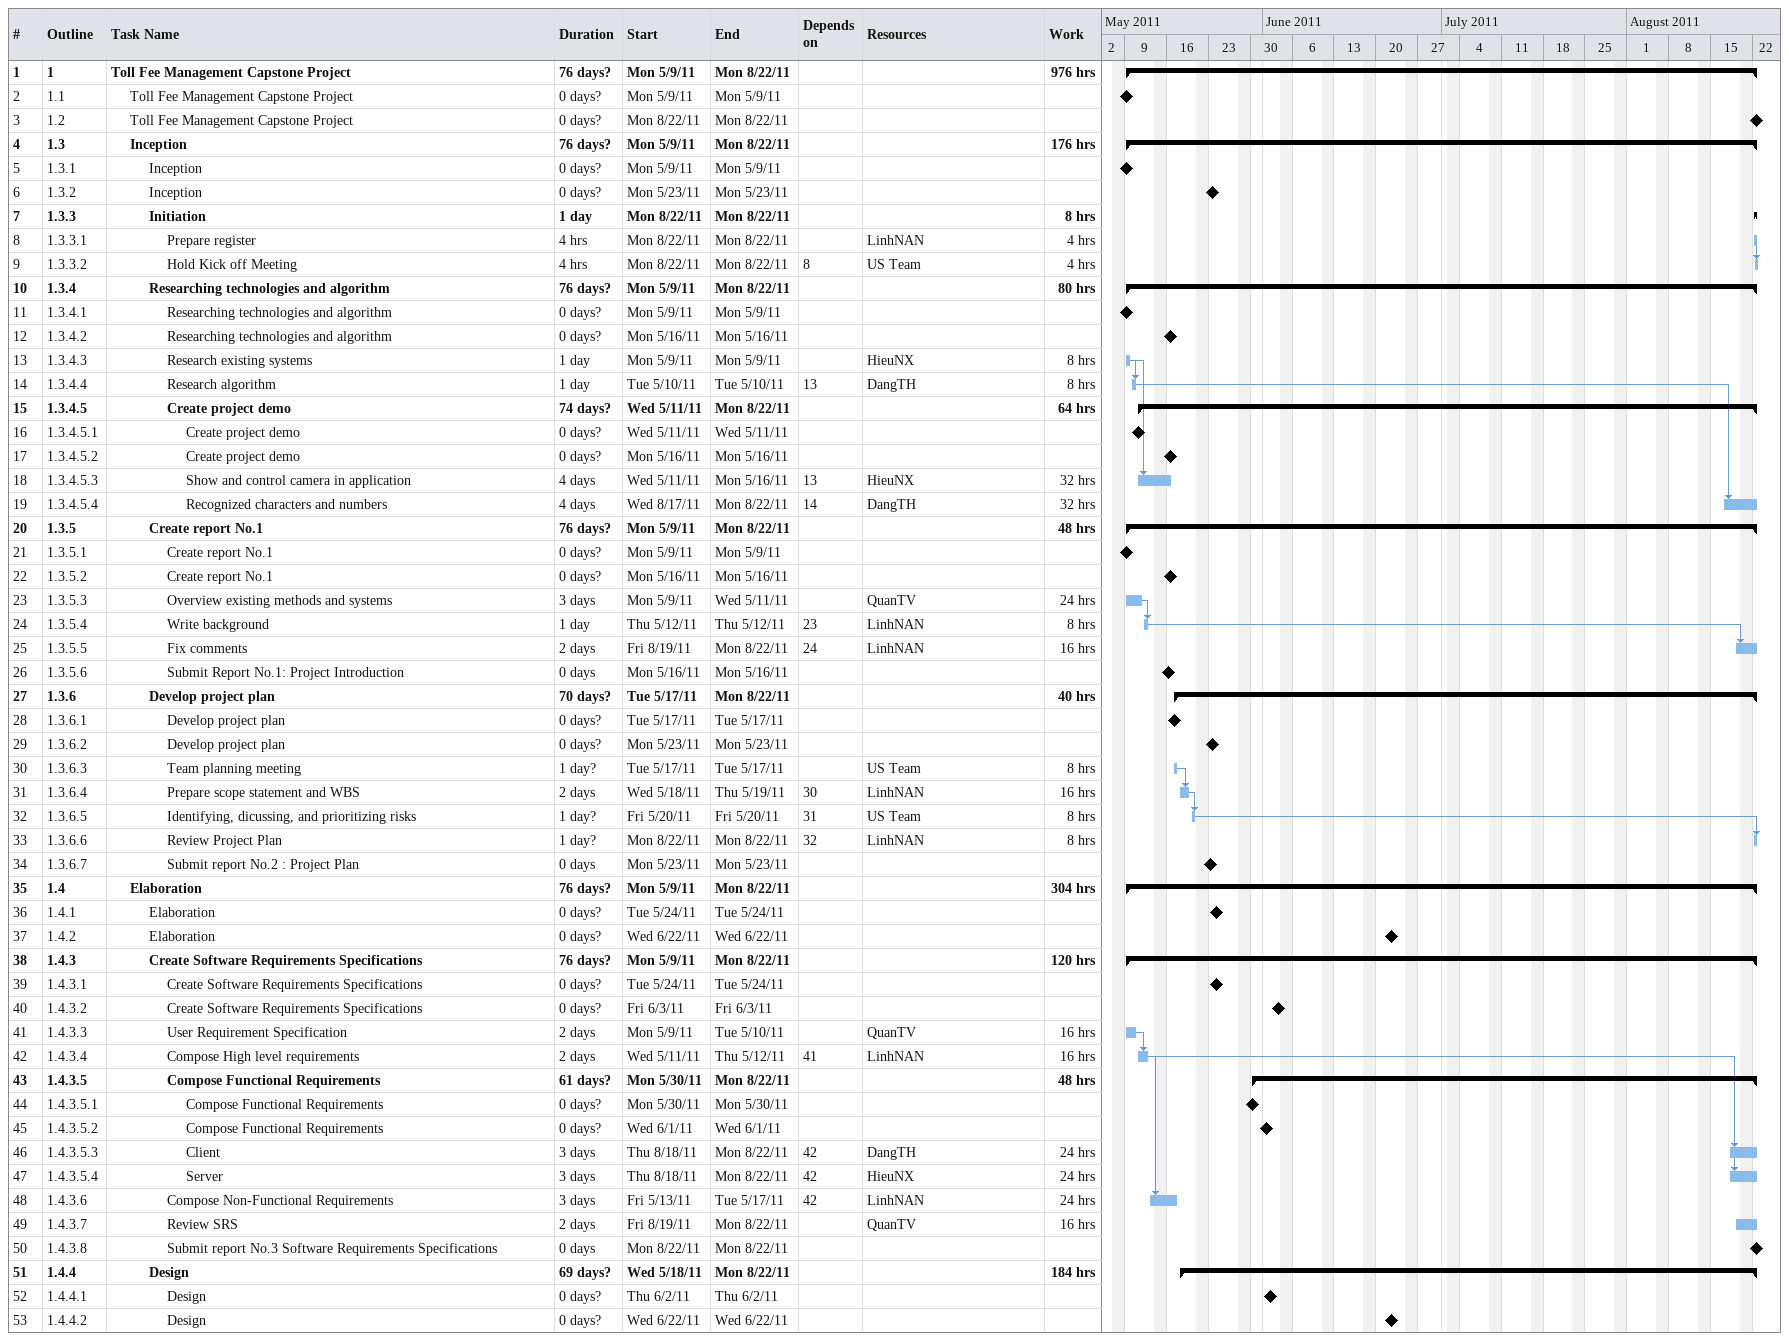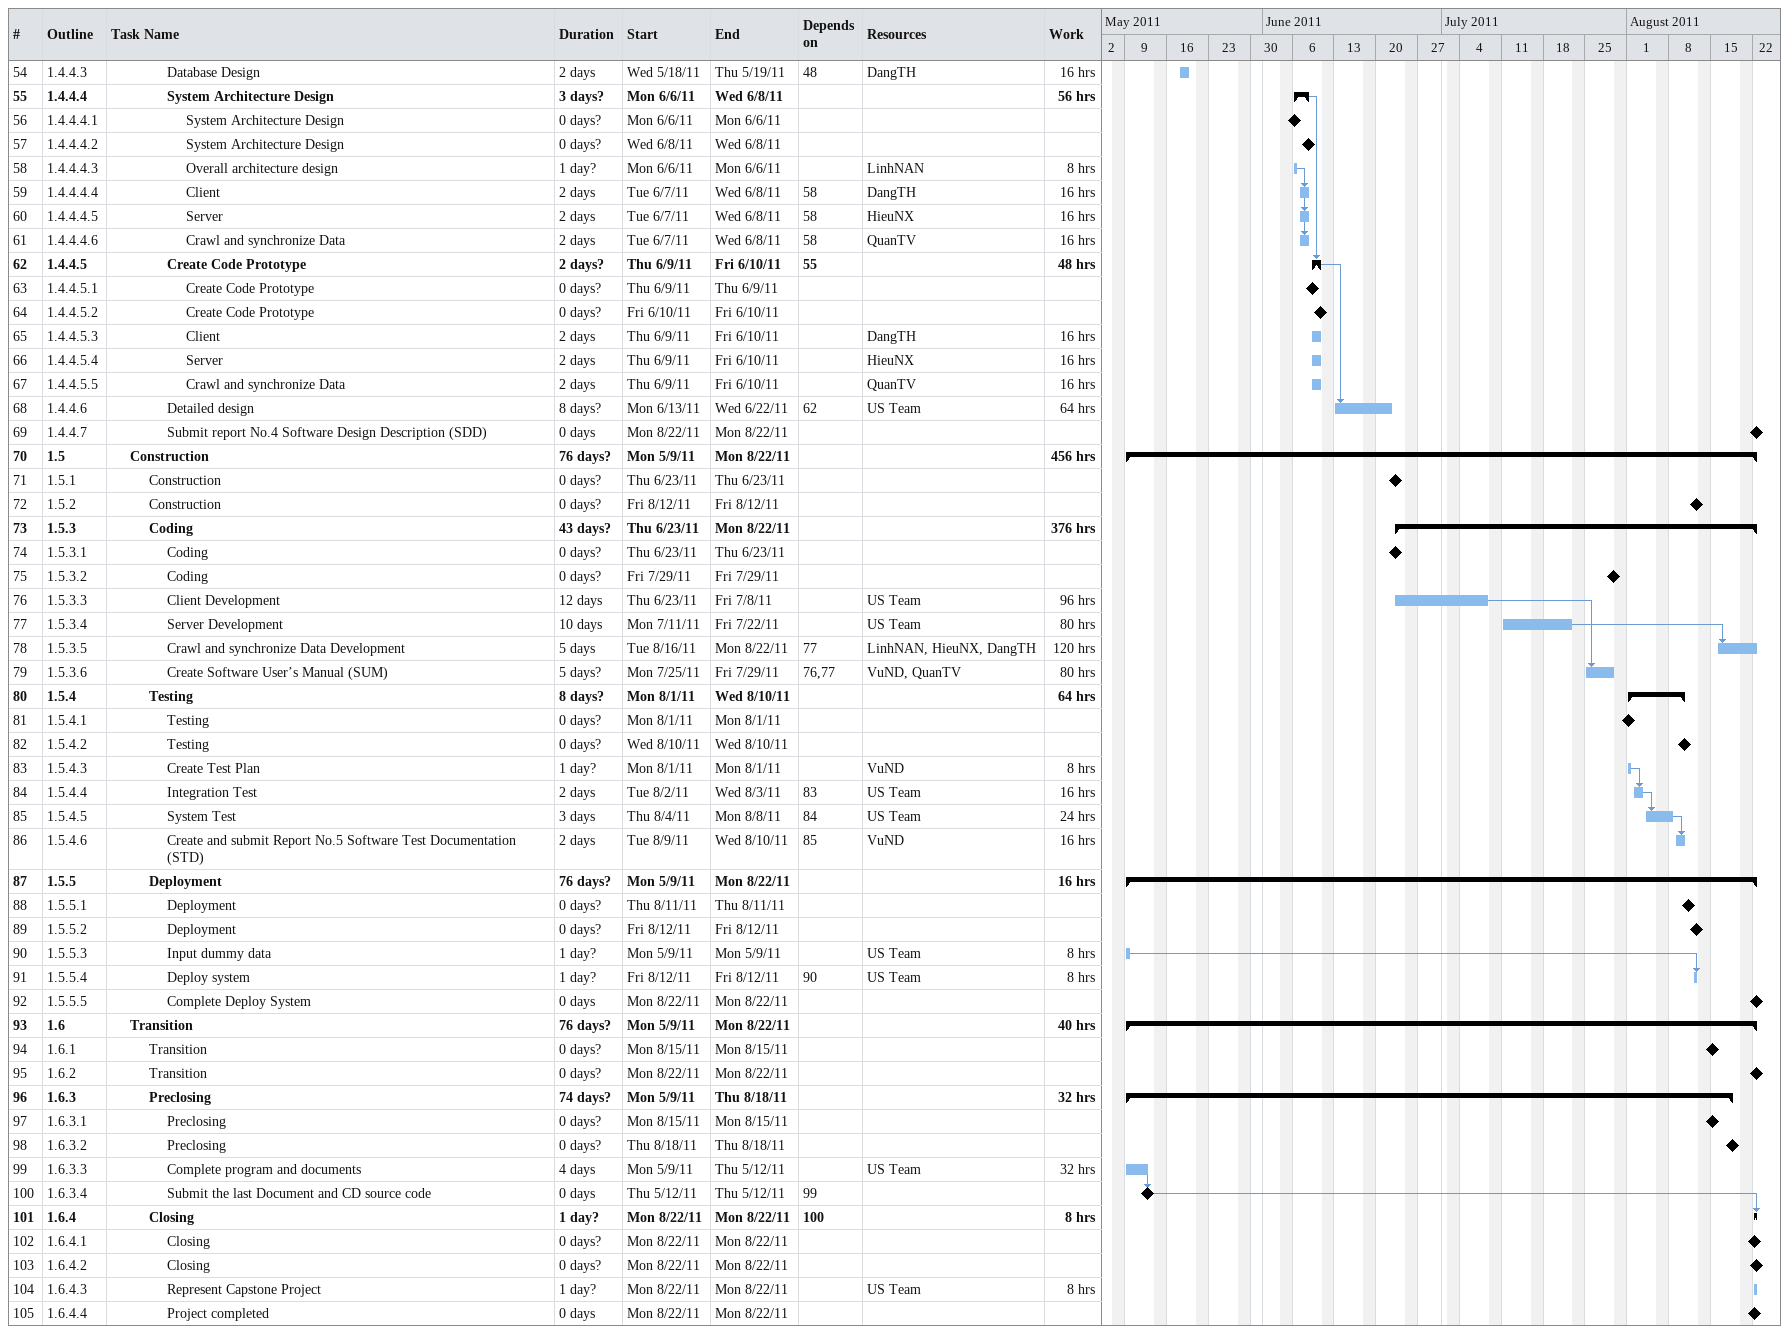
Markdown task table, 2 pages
| ID | WBS | Task | Duration | Start | Finish | Predecessors | Resources | Work (h) |
|---|---|---|---|---|---|---|---|---|
| 1 | 1 | **Toll Fee Management Capstone Project** | 76d? | 2011-05-09 | 2011-08-22 |  |  | 976 |
| 2 | 1.1 | Toll Fee Management Capstone Project | 0d? | 2011-05-09 | 2011-05-09 |  |  |  |
| 3 | 1.2 | Toll Fee Management Capstone Project | 0d? | 2011-08-22 | 2011-08-22 |  |  |  |
| 4 | 1.3 | **Inception** | 76d? | 2011-05-09 | 2011-08-22 |  |  | 176 |
| 5 | 1.3.1 | Inception | 0d? | 2011-05-09 | 2011-05-09 |  |  |  |
| 6 | 1.3.2 | Inception | 0d? | 2011-05-23 | 2011-05-23 |  |  |  |
| 7 | 1.3.3 | **Initiation** | 1d | 2011-08-22 | 2011-08-22 |  |  | 8 |
| 8 | 1.3.3.1 | Prepare register | 4h | 2011-08-22 | 2011-08-22 |  | LinhNAN | 4 |
| 9 | 1.3.3.2 | Hold Kick off Meeting | 4h | 2011-08-22 | 2011-08-22 | 8 | US Team | 4 |
| 10 | 1.3.4 | **Researching technologies and algorithm** | 76d? | 2011-05-09 | 2011-08-22 |  |  | 80 |
| 11 | 1.3.4.1 | Researching technologies and algorithm | 0d? | 2011-05-09 | 2011-05-09 |  |  |  |
| 12 | 1.3.4.2 | Researching technologies and algorithm | 0d? | 2011-05-16 | 2011-05-16 |  |  |  |
| 13 | 1.3.4.3 | Research existing systems | 1d | 2011-05-09 | 2011-05-09 |  | HieuNX | 8 |
| 14 | 1.3.4.4 | Research algorithm | 1d | 2011-05-10 | 2011-05-10 | 13 | DangTH | 8 |
| 15 | 1.3.4.5 | **Create project demo** | 74d? | 2011-05-11 | 2011-08-22 |  |  | 64 |
| 16 | 1.3.4.5.1 | Create project demo | 0d? | 2011-05-11 | 2011-05-11 |  |  |  |
| 17 | 1.3.4.5.2 | Create project demo | 0d? | 2011-05-16 | 2011-05-16 |  |  |  |
| 18 | 1.3.4.5.3 | Show and control camera in application | 4d | 2011-05-11 | 2011-05-16 | 13 | HieuNX | 32 |
| 19 | 1.3.4.5.4 | Recognized characters and numbers | 4d | 2011-08-17 | 2011-08-22 | 14 | DangTH | 32 |
| 20 | 1.3.5 | **Create report No.1** | 76d? | 2011-05-09 | 2011-08-22 |  |  | 48 |
| 21 | 1.3.5.1 | Create report No.1 | 0d? | 2011-05-09 | 2011-05-09 |  |  |  |
| 22 | 1.3.5.2 | Create report No.1 | 0d? | 2011-05-16 | 2011-05-16 |  |  |  |
| 23 | 1.3.5.3 | Overview existing methods and systems | 3d | 2011-05-09 | 2011-05-11 |  | QuanTV | 24 |
| 24 | 1.3.5.4 | Write background | 1d | 2011-05-12 | 2011-05-12 | 23 | LinhNAN | 8 |
| 25 | 1.3.5.5 | Fix comments | 2d | 2011-08-19 | 2011-08-22 | 24 | LinhNAN | 16 |
| 26 | 1.3.5.6 | Submit Report No.1: Project Introduction | 0d | 2011-05-16 | 2011-05-16 |  |  |  |
| 27 | 1.3.6 | **Develop project plan** | 70d? | 2011-05-17 | 2011-08-22 |  |  | 40 |
| 28 | 1.3.6.1 | Develop project plan | 0d? | 2011-05-17 | 2011-05-17 |  |  |  |
| 29 | 1.3.6.2 | Develop project plan | 0d? | 2011-05-23 | 2011-05-23 |  |  |  |
| 30 | 1.3.6.3 | Team planning meeting | 1d? | 2011-05-17 | 2011-05-17 |  | US Team | 8 |
| 31 | 1.3.6.4 | Prepare scope statement and WBS | 2d | 2011-05-18 | 2011-05-19 | 30 | LinhNAN | 16 |
| 32 | 1.3.6.5 | Identifying, dicussing, and prioritizing risks | 1d? | 2011-05-20 | 2011-05-20 | 31 | US Team | 8 |
| 33 | 1.3.6.6 | Review Project Plan | 1d? | 2011-08-22 | 2011-08-22 | 32 | LinhNAN | 8 |
| 34 | 1.3.6.7 | Submit report No.2 : Project Plan | 0d | 2011-05-23 | 2011-05-23 |  |  |  |
| 35 | 1.4 | **Elaboration** | 76d? | 2011-05-09 | 2011-08-22 |  |  | 304 |
| 36 | 1.4.1 | Elaboration | 0d? | 2011-05-24 | 2011-05-24 |  |  |  |
| 37 | 1.4.2 | Elaboration | 0d? | 2011-06-22 | 2011-06-22 |  |  |  |
| 38 | 1.4.3 | **Create Software Requirements Specifications** | 76d? | 2011-05-09 | 2011-08-22 |  |  | 120 |
| 39 | 1.4.3.1 | Create Software Requirements Specifications | 0d? | 2011-05-24 | 2011-05-24 |  |  |  |
| 40 | 1.4.3.2 | Create Software Requirements Specifications | 0d? | 2011-06-03 | 2011-06-03 |  |  |  |
| 41 | 1.4.3.3 | User Requirement Specification | 2d | 2011-05-09 | 2011-05-10 |  | QuanTV | 16 |
| 42 | 1.4.3.4 | Compose High level requirements | 2d | 2011-05-11 | 2011-05-12 | 41 | LinhNAN | 16 |
| 43 | 1.4.3.5 | **Compose Functional Requirements** | 61d? | 2011-05-30 | 2011-08-22 |  |  | 48 |
| 44 | 1.4.3.5.1 | Compose Functional Requirements | 0d? | 2011-05-30 | 2011-05-30 |  |  |  |
| 45 | 1.4.3.5.2 | Compose Functional Requirements | 0d? | 2011-06-01 | 2011-06-01 |  |  |  |
| 46 | 1.4.3.5.3 | Client | 3d | 2011-08-18 | 2011-08-22 | 42 | DangTH | 24 |
| 47 | 1.4.3.5.4 | Server | 3d | 2011-08-18 | 2011-08-22 | 42 | HieuNX | 24 |
| 48 | 1.4.3.6 | Compose Non-Functional Requirements | 3d | 2011-05-13 | 2011-05-17 | 42 | LinhNAN | 24 |
| 49 | 1.4.3.7 | Review SRS | 2d | 2011-08-19 | 2011-08-22 |  | QuanTV | 16 |
| 50 | 1.4.3.8 | Submit report No.3 Software Requirements Specifications | 0d | 2011-08-22 | 2011-08-22 |  |  |  |
| 51 | 1.4.4 | **Design** | 69d? | 2011-05-18 | 2011-08-22 |  |  | 184 |
| 52 | 1.4.4.1 | Design | 0d? | 2011-06-02 | 2011-06-02 |  |  |  |
| 53 | 1.4.4.2 | Design | 0d? | 2011-06-22 | 2011-06-22 |  |  |  |
| 54 | 1.4.4.3 | Database Design | 2d | 2011-05-18 | 2011-05-19 | 48 | DangTH | 16 |
| 55 | 1.4.4.4 | **System Architecture Design** | 3d? | 2011-06-06 | 2011-06-08 |  |  | 56 |
| 56 | 1.4.4.4.1 | System Architecture Design | 0d? | 2011-06-06 | 2011-06-06 |  |  |  |
| 57 | 1.4.4.4.2 | System Architecture Design | 0d? | 2011-06-08 | 2011-06-08 |  |  |  |
| 58 | 1.4.4.4.3 | Overall architecture design | 1d? | 2011-06-06 | 2011-06-06 |  | LinhNAN | 8 |
| 59 | 1.4.4.4.4 | Client | 2d | 2011-06-07 | 2011-06-08 | 58 | DangTH | 16 |
| 60 | 1.4.4.4.5 | Server | 2d | 2011-06-07 | 2011-06-08 | 58 | HieuNX | 16 |
| 61 | 1.4.4.4.6 | Crawl and synchronize Data | 2d | 2011-06-07 | 2011-06-08 | 58 | QuanTV | 16 |
| 62 | 1.4.4.5 | **Create Code Prototype** | 2d? | 2011-06-09 | 2011-06-10 | 55 |  | 48 |
| 63 | 1.4.4.5.1 | Create Code Prototype | 0d? | 2011-06-09 | 2011-06-09 |  |  |  |
| 64 | 1.4.4.5.2 | Create Code Prototype | 0d? | 2011-06-10 | 2011-06-10 |  |  |  |
| 65 | 1.4.4.5.3 | Client | 2d | 2011-06-09 | 2011-06-10 |  | DangTH | 16 |
| 66 | 1.4.4.5.4 | Server | 2d | 2011-06-09 | 2011-06-10 |  | HieuNX | 16 |
| 67 | 1.4.4.5.5 | Crawl and synchronize Data | 2d | 2011-06-09 | 2011-06-10 |  | QuanTV | 16 |
| 68 | 1.4.4.6 | Detailed design | 8d? | 2011-06-13 | 2011-06-22 | 62 | US Team | 64 |
| 69 | 1.4.4.7 | Submit report No.4 Software Design Description (SDD) | 0d | 2011-08-22 | 2011-08-22 |  |  |  |
| 70 | 1.5 | **Construction** | 76d? | 2011-05-09 | 2011-08-22 |  |  | 456 |
| 71 | 1.5.1 | Construction | 0d? | 2011-06-23 | 2011-06-23 |  |  |  |
| 72 | 1.5.2 | Construction | 0d? | 2011-08-12 | 2011-08-12 |  |  |  |
| 73 | 1.5.3 | **Coding** | 43d? | 2011-06-23 | 2011-08-22 |  |  | 376 |
| 74 | 1.5.3.1 | Coding | 0d? | 2011-06-23 | 2011-06-23 |  |  |  |
| 75 | 1.5.3.2 | Coding | 0d? | 2011-07-29 | 2011-07-29 |  |  |  |
| 76 | 1.5.3.3 | Client Development | 12d | 2011-06-23 | 2011-07-08 |  | US Team | 96 |
| 77 | 1.5.3.4 | Server Development | 10d | 2011-07-11 | 2011-07-22 |  | US Team | 80 |
| 78 | 1.5.3.5 | Crawl and synchronize Data Development | 5d | 2011-08-16 | 2011-08-22 | 77 | LinhNAN, HieuNX, DangTH | 120 |
| 79 | 1.5.3.6 | Create Software User’s Manual (SUM) | 5d? | 2011-07-25 | 2011-07-29 | 76, 77 | VuND, QuanTV | 80 |
| 80 | 1.5.4 | **Testing** | 8d? | 2011-08-01 | 2011-08-10 |  |  | 64 |
| 81 | 1.5.4.1 | Testing | 0d? | 2011-08-01 | 2011-08-01 |  |  |  |
| 82 | 1.5.4.2 | Testing | 0d? | 2011-08-10 | 2011-08-10 |  |  |  |
| 83 | 1.5.4.3 | Create Test Plan | 1d? | 2011-08-01 | 2011-08-01 |  | VuND | 8 |
| 84 | 1.5.4.4 | Integration Test | 2d | 2011-08-02 | 2011-08-03 | 83 | US Team | 16 |
| 85 | 1.5.4.5 | System Test | 3d | 2011-08-04 | 2011-08-08 | 84 | US Team | 24 |
| 86 | 1.5.4.6 | Create and submit Report No.5 Software Test Documentation (STD) | 2d | 2011-08-09 | 2011-08-10 | 85 | VuND | 16 |
| 87 | 1.5.5 | **Deployment** | 76d? | 2011-05-09 | 2011-08-22 |  |  | 16 |
| 88 | 1.5.5.1 | Deployment | 0d? | 2011-08-11 | 2011-08-11 |  |  |  |
| 89 | 1.5.5.2 | Deployment | 0d? | 2011-08-12 | 2011-08-12 |  |  |  |
| 90 | 1.5.5.3 | Input dummy data | 1d? | 2011-05-09 | 2011-05-09 |  | US Team | 8 |
| 91 | 1.5.5.4 | Deploy system | 1d? | 2011-08-12 | 2011-08-12 | 90 | US Team | 8 |
| 92 | 1.5.5.5 | Complete Deploy System | 0d | 2011-08-22 | 2011-08-22 |  |  |  |
| 93 | 1.6 | **Transition** | 76d? | 2011-05-09 | 2011-08-22 |  |  | 40 |
| 94 | 1.6.1 | Transition | 0d? | 2011-08-15 | 2011-08-15 |  |  |  |
| 95 | 1.6.2 | Transition | 0d? | 2011-08-22 | 2011-08-22 |  |  |  |
| 96 | 1.6.3 | **Preclosing** | 74d? | 2011-05-09 | 2011-08-18 |  |  | 32 |
| 97 | 1.6.3.1 | Preclosing | 0d? | 2011-08-15 | 2011-08-15 |  |  |  |
| 98 | 1.6.3.2 | Preclosing | 0d? | 2011-08-18 | 2011-08-18 |  |  |  |
| 99 | 1.6.3.3 | Complete program and documents | 4d | 2011-05-09 | 2011-05-12 |  | US Team | 32 |
| 100 | 1.6.3.4 | Submit the last Document and CD source code | 0d | 2011-05-12 | 2011-05-12 | 99 |  |  |
| 101 | 1.6.4 | **Closing** | 1d? | 2011-08-22 | 2011-08-22 | 100 |  | 8 |
| 102 | 1.6.4.1 | Closing | 0d? | 2011-08-22 | 2011-08-22 |  |  |  |
| 103 | 1.6.4.2 | Closing | 0d? | 2011-08-22 | 2011-08-22 |  |  |  |
| 104 | 1.6.4.3 | Represent Capstone Project | 1d? | 2011-08-22 | 2011-08-22 |  | US Team | 8 |
| 105 | 1.6.4.4 | Project completed | 0d | 2011-08-22 | 2011-08-22 |  |  |  |
